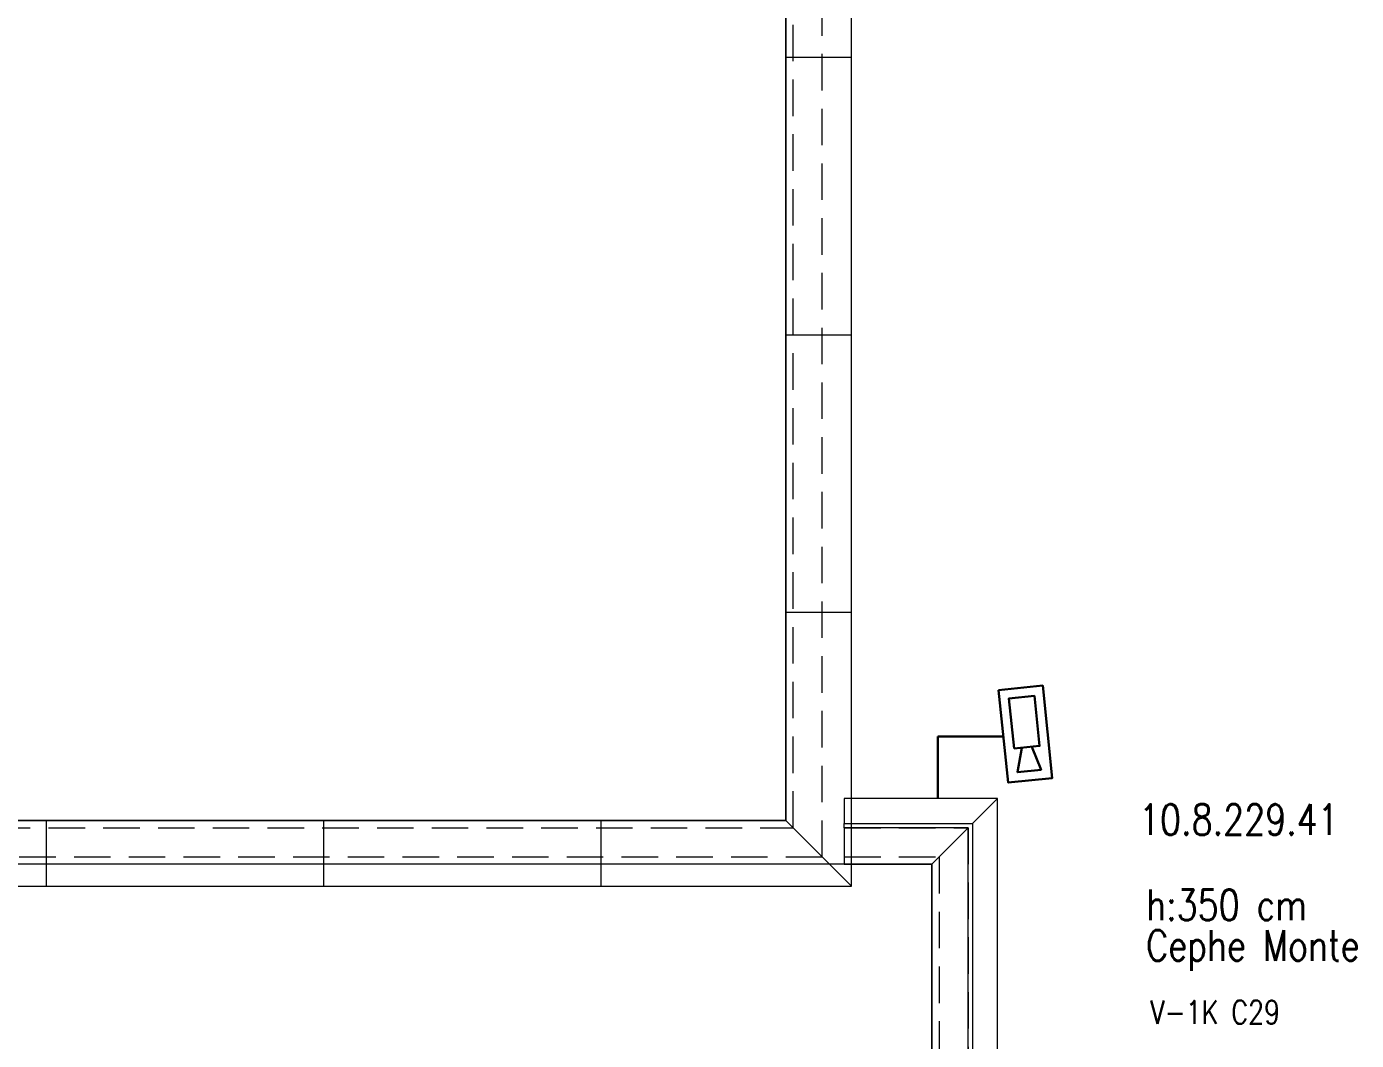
# Model space of a CAD drawing. Header units: metres. Extents: x -13933 to 152404, y -7861 to 21912.
# Drawn here: x 114523 to 115434, y 1458 to 2152 of the extents above; entities that cross this region are included whole.
import ezdxf

# ---------------------------------------------------------------- set-up
doc = ezdxf.new("R2010")
doc.units = ezdxf.units.M
doc.header["$LTSCALE"] = 100
doc.header["$MEASUREMENT"] = 0
doc.linetypes.add('HIDDEN', pattern=[0.375, 0.25, -0.125])
for name, color, linetype, lineweight in [('06A', 9, 'Continuous', 9), ('06D', 9, 'Continuous', 9), ('15', 9, 'Continuous', 9), ('DATA TAVAN', 160, 'Continuous', 30), ('E-HARİCİ KAMERA', 7, 'Continuous', 30), ('E-YAZI', 7, 'Continuous', 30)]:
    doc.layers.add(name, color=color, linetype=linetype, lineweight=lineweight)
doc.styles.add('E-YAZI', font='txttw.shx')

# ---------------------------------------------------------------- blocks, each defined once
blk = doc.blocks.new('p-harpusta-ust')
at = {"layer": '06A'}
for points in [[(2204.54, 3700), (712.54, 3700), (712.54, 3595), (729.54, 3595), (729.54, 3683), (2237.54, 3683), (2237.54, -103), (729.54, -103), (729.54, -3), (-30.46, -3), (-30.46, -20), (712.54, -20), (712.54, -120), (2204.54, -120)], [(712.54, 3700), (729.54, 3683)], [(2204.54, -75), (757.54, -75), (757.54, 25), (-30.46, 25), (-30.46, 0), (732.54, 0), (732.54, -100), (2234.54, -100), (2234.54, 3680), (732.54, 3680), (732.54, 3595), (757.54, 3595), (757.54, 3655), (2204.54, 3655)], [(732.54, 3680), (757.54, 3655)]]:
    blk.add_lwpolyline(points, dxfattribs=at)
at = {"layer": '06D', "linetype": 'HIDDEN'}
for points in [[(732.54, 3595), (732.54, 3680), (1572.54, 3680), (2204.54, 3680)], [(752.54, 3595), (752.54, 3660), (1572.54, 3660), (2204.54, 3660)]]:
    blk.add_lwpolyline(points, dxfattribs=at)
at = {"layer": '15'}
blk.add_lwpolyline([(729.54, 3595), (729.54, 3683), (2237.54, 3683), (2237.54, -103), (729.54, -103), (729.54, -3), (-30.46, -3), (-30.46, 0), (732.54, 0), (732.54, -100), (2234.54, -100), (2234.54, 3680), (732.54, 3680), (732.54, 3595)], close=True, dxfattribs=at)
blk = doc.blocks.new('100_HARİCİ KAMERA')
at = {"layer": 'E-HARİCİ KAMERA', "color": 4}
for points in [[(0, -1.9), (7.95, -1.9), (7.95, 1.9), (0, 1.9)], [(5.11, -1.1), (5.11, 1.1), (0.8, 1.1), (0.8, -1.1)]]:
    blk.add_lwpolyline(points, close=True, dxfattribs=at)
blk.add_lwpolyline([(5.11, 0.44), (7.15, 1.02), (7.15, -1.02), (5.11, -0.44)], dxfattribs=at)

msp = doc.modelspace()

# ---------------------------------------------------------------- linework, layer by layer
at = {"layer": '06A'}
for points in [[(115088.34, 3283.68), (113568.34, 3283.68), (113568.34, 2363.68), (113973.34, 2363.68), (113973.34, 1563.68), (115088.34, 1563.68)], [(115043.34, 3238.68), (113613.34, 3238.68), (113613.34, 2408.68), (114018.34, 2408.68), (114018.34, 1608.68), (115043.34, 1608.68)]]:
    msp.add_lwpolyline(points, close=True, dxfattribs=at)
for points in [[(115088.34, 2131.18), (115043.34, 2131.18)], [(115088.34, 1941.18), (115043.34, 1941.18)], [(115088.34, 1751.18), (115043.34, 1751.18)], [(114536.74, 1608.68), (114536.74, 1563.68)], [(114726.74, 1608.68), (114726.74, 1563.68)], [(114916.74, 1608.68), (114916.74, 1563.68)], [(115043.34, 1608.68), (115088.34, 1563.68)]]:
    msp.add_lwpolyline(points, dxfattribs=at)
at = {"layer": '06D', "linetype": 'HIDDEN'}
for points in [[(115068.34, 3263.68), (113588.34, 3263.68), (113588.34, 2383.68), (113993.34, 2383.68), (113993.34, 1583.68), (115068.34, 1583.68)], [(115048.34, 3243.68), (113608.34, 3243.68), (113608.34, 2403.68), (114013.34, 2403.68), (114013.34, 1603.68), (115048.34, 1603.68)]]:
    msp.add_lwpolyline(points, close=True, dxfattribs=at)
at = {"layer": '06D'}
for points in [[(111413.31, 131.68), (115143.31, 131.68), (115143.31, 1578.68), (113973.34, 1578.68), (113973.34, 2363.68), (113568.34, 2363.68), (113571.31, 3238.68), (111953.34, 3238.68), (111953.34, 2363.68), (111513.31, 2363.68), (111513.31, 1578.68), (111413.31, 1578.68)], [(113613.34, 3238.68), (115043.34, 3238.68), (115043.34, 1608.68), (114018.34, 1608.68), (114018.34, 2408.68), (113613.34, 2408.68)]]:
    msp.add_lwpolyline(points, close=True, dxfattribs=at)
at = {"layer": 'DATA TAVAN', "color": 2}
for p, q in [((115192.35, 1666.23), (115147.45, 1666.23)), ((115147.45, 1666.23), (115147.45, 1623.99))]:
    msp.add_line(p, q, dxfattribs=at)

# ---------------------------------------------------------------- block references
at = {"layer": '06D', "rotation": 269.9999999998917}
msp.add_blockref('p-harpusta-ust', (111488.31, 2336.22), dxfattribs=at)
at = {"layer": 'E-HARİCİ KAMERA', "xscale": 7.999999999999996, "yscale": 7.999999999999996, "zscale": 7.999999999999996, "rotation": 275.964272979786}
msp.add_blockref('100_HARİCİ KAMERA', (115204.14, 1699.46), dxfattribs=at)

# ---------------------------------------------------------------- texts
at = {"layer": 'E-YAZI', "color": 1, "style": 'E-YAZI', "width": 0.8}
msp.add_text('10.8.229.41', height=21, dxfattribs=at).set_placement((115285.28, 1598.83))
at = {"layer": 'E-YAZI', "color": 30, "style": 'E-YAZI', "width": 0.8}
for s, p in [('h:350 cm', (115290.14, 1540.35)), ('Cephe Monte', (115290.14, 1512.63))]:
    msp.add_text(s, height=21, dxfattribs=at).set_placement(p)
at = {"layer": 'E-YAZI', "color": 6, "style": 'E-YAZI', "width": 0.8}
msp.add_text('V-1K C29', height=16, dxfattribs=at).set_placement((115293.03, 1469.36))

doc.saveas('drawing.dxf')
